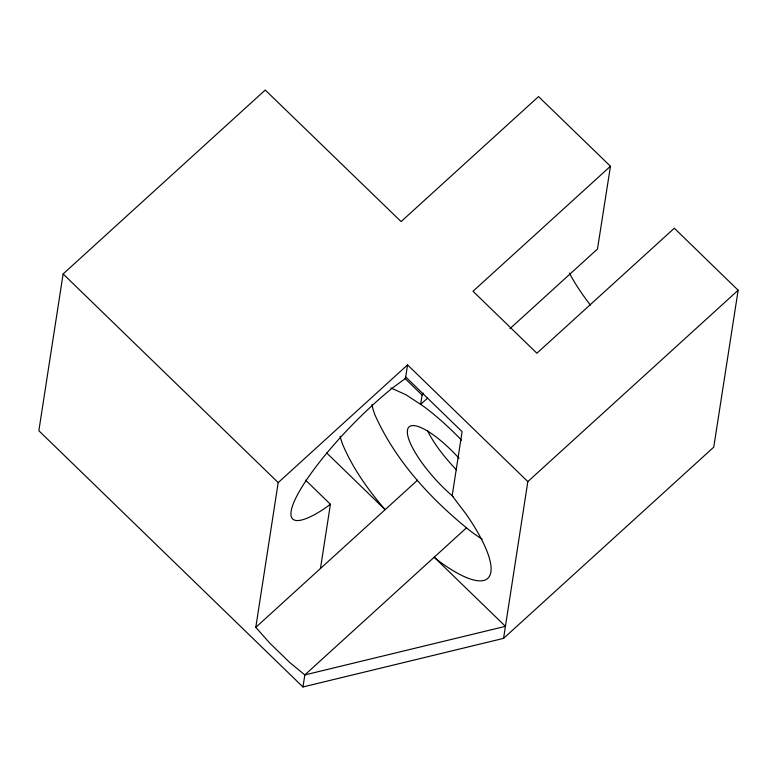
<?xml version="1.0" encoding="UTF-8"?>
<svg xmlns="http://www.w3.org/2000/svg" width="777" height="777" viewBox="0 0 777 777"><rect width="100%" height="100%" fill="white"/><g stroke="black" fill="none" stroke-linecap="round" stroke-linejoin="round"><path stroke-width="1.17" d="M63.122 273.951L38.85 430.74L302.962 686.965L503.564 638.373L713.752 447.154L738.15 290.239L674.329 228.215L536.897 353.224L473.018 291.258L610.46 166.249L538.529 96.581L401.097 221.591L265.229 90.035L63.122 273.951L278.195 482.604L255.788 627.35L269.852 643.191L289.656 662.431L304.827 674.922L505.429 626.34L434.188 557.226L438.529 560.8A108.1 30.05 47.7 0 0 465.928 513.859L452.165 495.784L462.092 431.662L405.691 376.942M320.464 568.502L330.41 504.254L305.565 480.147M302.962 686.965L304.827 674.922L466.521 527.797M503.564 638.373L527.836 481.585L407.556 364.899L405.448 378.467L393.376 387.305A108.1 22.727 -45.9 0 0 299.184 491.676A108.1 22.727 -45.9 0 0 324.533 508.556L330.41 504.254M423.416 393.152L422.076 395.037L420.619 404.409L427.496 398.154M610.46 166.249L597.484 249.019L509.945 328.661M278.195 482.604L407.556 364.899M255.788 627.35L417.482 480.225M527.836 481.585L738.15 290.239M390.831 387.956L405.934 394.716L423.863 406.546A108.1 30.05 47.7 0 1 461.499 440.112M404.807 378.292L422.076 395.037M326.505 452.758L385.139 509.654C368.172 489.976 352.884 468.492 342.676 444.483A108.1 30.05 47.7 0 1 340.093 436.237M453.049 496.484A56.896 15.822 47.7 0 1 407.449 430.196A56.896 15.822 47.7 0 1 459.11 458.362M482.109 539.18A108.1 30.05 47.7 0 1 470.872 531.381C431.497 499.893 395.814 461.46 375.009 415.054A108.1 30.05 47.7 0 1 371.96 404.671M456.507 469.862A56.896 15.822 47.7 0 1 427.437 430.507M590.462 305.138A91.035 25.311 47.7 0 1 569.395 273.038"/></g></svg>
